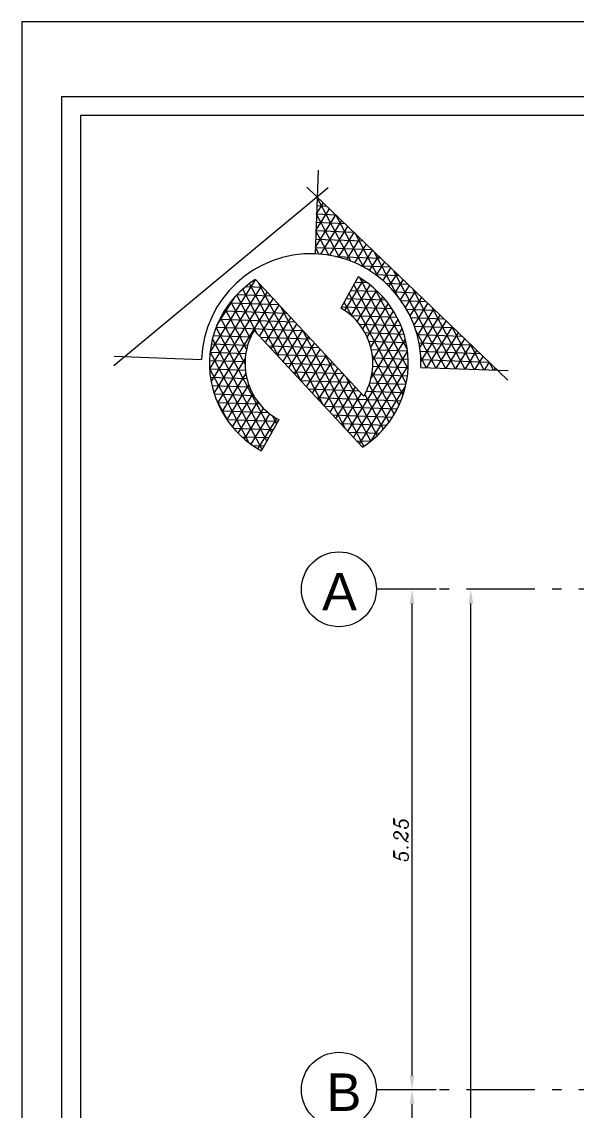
# Model space of a CAD drawing. Header units: millimetres. Extents: x 577 to 2337, y 236 to 943.
# Drawn here: x 1841.97 to 1847.8, y 431.55 to 442.97 of the extents above; entities that cross this region are included whole.
import ezdxf

# ---------------------------------------------------------------- set-up
doc = ezdxf.new("R2010")
doc.units = ezdxf.units.MM
doc.header["$LTSCALE"] = 0.01
doc.linetypes.add('ACAD_ISO10W100', pattern=[18, 12, -3, 0, -3])
doc.layers.add('00-Arm', color=7, linetype='Continuous')
doc.layers.add('03-Ax', color=4, linetype='Continuous')
doc.styles.get("Standard").update_dxf_attribs({"font": 'italic.shx'})
doc.dimstyles.new('ISO-25', dxfattribs={"dimtxt": 0.15, "dimasz": 0.15, "dimexe": 0.1, "dimexo": 0.1, "dimgap": 0.04, "dimtad": 1, "dimzin": 1, "dimdsep": 46, "dimtxsty": 'Standard', "dimcen": 0.3, "dimadec": 0, "dimazin": 0, "dimtfac": 1, "dimtmove": 0, "dimatfit": 3, "dimfxl": 1, "dimarcsym": 0})

# ---------------------------------------------------------------- blocks, each defined once
blk = doc.blocks.new('*D324')
at = {"layer": '03-Ax', "color": 0, "lineweight": -2, "transparency": 16777216}
for p, q in [((1846.322, 431.77), (1845.968, 431.77)), ((1846.068, 427.12), (1846.068, 431.62)), ((1846.322, 426.97), (1845.968, 426.97))]:
    blk.add_line(p, q, dxfattribs=at)
at = {"layer": '03-Ax', "color": 0, "transparency": 16777216}
for points in [[(1846.043, 431.62), (1846.093, 431.62), (1846.068, 431.77)], [(1846.043, 427.12), (1846.093, 427.12), (1846.068, 426.97)]]:
    blk.add_solid(points, dxfattribs=at)
at = {"layer": 'Defpoints', "color": 0, "transparency": 16777216}
for p in [(1846.068, 431.77), (1846.422, 431.77), (1846.422, 426.97)]:
    blk.add_point(p, dxfattribs=at)
at = {"layer": '03-Ax', "color": 0, "transparency": 16777216, "insert": (1845.953, 429.37), "char_height": 0.15, "attachment_point": 5, "rotation": 90}
blk.add_mtext('4.80', dxfattribs=at)
blk = doc.blocks.new('*D325')
at = {"layer": '03-Ax', "color": 0, "lineweight": -2, "transparency": 16777216}
for p, q in [((1846.322, 437.02), (1845.968, 437.02)), ((1846.068, 431.92), (1846.068, 436.87)), ((1846.322, 431.77), (1845.968, 431.77))]:
    blk.add_line(p, q, dxfattribs=at)
at = {"layer": '03-Ax', "color": 0, "transparency": 16777216}
for points in [[(1846.043, 436.87), (1846.093, 436.87), (1846.068, 437.02)], [(1846.043, 431.92), (1846.093, 431.92), (1846.068, 431.77)]]:
    blk.add_solid(points, dxfattribs=at)
at = {"layer": 'Defpoints', "color": 0, "transparency": 16777216}
for p in [(1846.068, 437.02), (1846.422, 437.02), (1846.422, 431.77)]:
    blk.add_point(p, dxfattribs=at)
at = {"layer": '03-Ax', "color": 0, "transparency": 16777216, "insert": (1845.953, 434.395), "char_height": 0.15, "attachment_point": 5, "rotation": 90}
blk.add_mtext('5.25', dxfattribs=at)
blk = doc.blocks.new('northh')
at = {"layer": '00-Arm', "linetype": 'Continuous'}
h = blk.add_hatch(dxfattribs=at)
h.set_pattern_fill('NET3', color=4, scale=0.7, style=0)
h.set_pattern_definition([(0, (407.11396, 248.03749), (0, 0.0875), []), (60, (407.11396, 248.03749), (-0.075777223, 0.04375), []), (120, (407.11396, 248.03749), (-0.075777223, -0.04375), [])])
h.paths.add_polyline_path([(944.393, 571.567, 0.563601), (944.283, 573.348), (944.114, 573.016, -0.418627), (944.386, 572.101), (943.206, 573.281, 0.570792), (943.335, 571.491), (943.505, 571.822, -0.42861), (943.212, 572.748)])
h.paths.add_polyline_path([(943.823, 574.172), (943.823, 573.575, -0.414214), (944.974, 572.424), (945.776, 572.424)])
at = {"layer": '00-Arm', "color": 3}
for p, q in [((943.823, 574.452), (943.823, 573.575)), ((943.933, 574.271), (941.756, 572.323)), ((943.712, 574.271), (945.89, 572.323)), ((944.283, 573.348), (944.114, 573.016)), ((944.386, 572.101), (943.206, 573.281)), ((944.393, 571.567), (943.212, 572.748)), ((941.756, 572.424), (942.672, 572.424)), ((944.974, 572.424), (945.89, 572.424)), ((943.505, 571.822), (943.335, 571.491))]:
    blk.add_line(p, q, dxfattribs=at)
for centre, radius, start, end in [((943.823, 572.424), 1.151, 0, 180), ((943.799, 572.424), 1.043, 304.7134, 62.336), ((943.799, 572.424), 1.043, 124.7134, 243.583), ((943.799, 572.424), 0.67, 331.1276, 61.9896), ((943.799, 572.424), 0.67, 151.1276, 243.9294)]:
    blk.add_arc(centre, radius, start, end, dxfattribs=at)
blk = doc.blocks.new('*D551')
at = {"layer": '03-Ax', "color": 0, "lineweight": -2, "transparency": 16777216}
blk.add_line((1846.684, 422.82), (1846.684, 436.87), dxfattribs=at)
at = {"layer": '03-Ax', "color": 0, "transparency": 16777216}
for points in [[(1846.659, 436.87), (1846.709, 436.87), (1846.684, 437.02)], [(1846.659, 422.82), (1846.709, 422.82), (1846.684, 422.67)]]:
    blk.add_solid(points, dxfattribs=at)
at = {"layer": 'Defpoints', "color": 0, "transparency": 16777216}
for p in [(1846.684, 437.02), (1846.684, 437.02), (1846.684, 422.67)]:
    blk.add_point(p, dxfattribs=at)
at = {"layer": '03-Ax', "color": 0, "transparency": 16777216, "insert": (1846.569, 429.845), "char_height": 0.15, "attachment_point": 5, "rotation": 90}
blk.add_mtext('14.35', dxfattribs=at)

msp = doc.modelspace()

# ---------------------------------------------------------------- linework, layer by layer
at = {"layer": '00-Arm'}
for points in [[(1841.974, 442.973), (1841.974, 413.473), (1862.624, 413.473), (1862.624, 442.973)], [(1842.588, 441.989), (1842.588, 414.456), (1862.009, 414.456), (1862.009, 441.989)]]:
    msp.add_lwpolyline(points, close=True, dxfattribs=at)
at = {"layer": '00-Arm', "color": 4}
msp.add_lwpolyline([(1842.391, 442.186), (1842.391, 414.259), (1862.206, 414.259), (1862.206, 442.186)], close=True, dxfattribs=at)
at = {"layer": '03-Ax', "linetype": 'ACAD_ISO10W100', "ltscale": 6}
for p, q in [((1848.537, 437.02), (1845.694, 437.02)), ((1848.537, 431.77), (1845.694, 431.77))]:
    msp.add_line(p, q, dxfattribs=at)
at = {"layer": '03-Ax'}
for centre in [(1845.3, 437.02), (1845.3, 431.77)]:
    msp.add_circle(centre, 0.393, dxfattribs=at)

# ---------------------------------------------------------------- block references
at = {"rotation": 357.9304165867755}
msp.add_blockref('northh', (881.13, -98.577), dxfattribs=at)

# ---------------------------------------------------------------- texts
at = {"layer": '03-Ax', "char_height": 0.39333, "width": 0.68193, "attachment_point": 7}
for s, insert in [('{\\fArial|b0|i0|c0|p34;A}', (1845.123, 436.798)), ('{\\fArial|b0|i0|c0|p34;B}', (1845.17, 431.548))]:
    msp.add_mtext(s, dxfattribs=dict(at, insert=insert))

# ---------------------------------------------------------------- dimensions: what is measured, and where the dimension line sits
at = {"layer": '03-Ax', "color": 5}
for base, p1, p2, angle, picture, middle in [((1846.068, 437.02), (1846.422, 431.77), (1846.422, 437.02), 270, '*D325', (1845.953, 434.395)), ((1846.684, 437.02), (1846.684, 422.67), (1846.684, 437.02), 90, '*D551', (1846.569, 429.845)), ((1846.068, 431.77), (1846.422, 426.97), (1846.422, 431.77), 270, '*D324', (1845.953, 429.37))]:
    dim = msp.add_linear_dim(base=base, p1=p1, p2=p2, angle=angle, dimstyle='ISO-25', dxfattribs=at)
    dim.commit()
    dim.dimension.update_dxf_attribs({"geometry": picture, "text_midpoint": middle})

doc.saveas('drawing.dxf')
